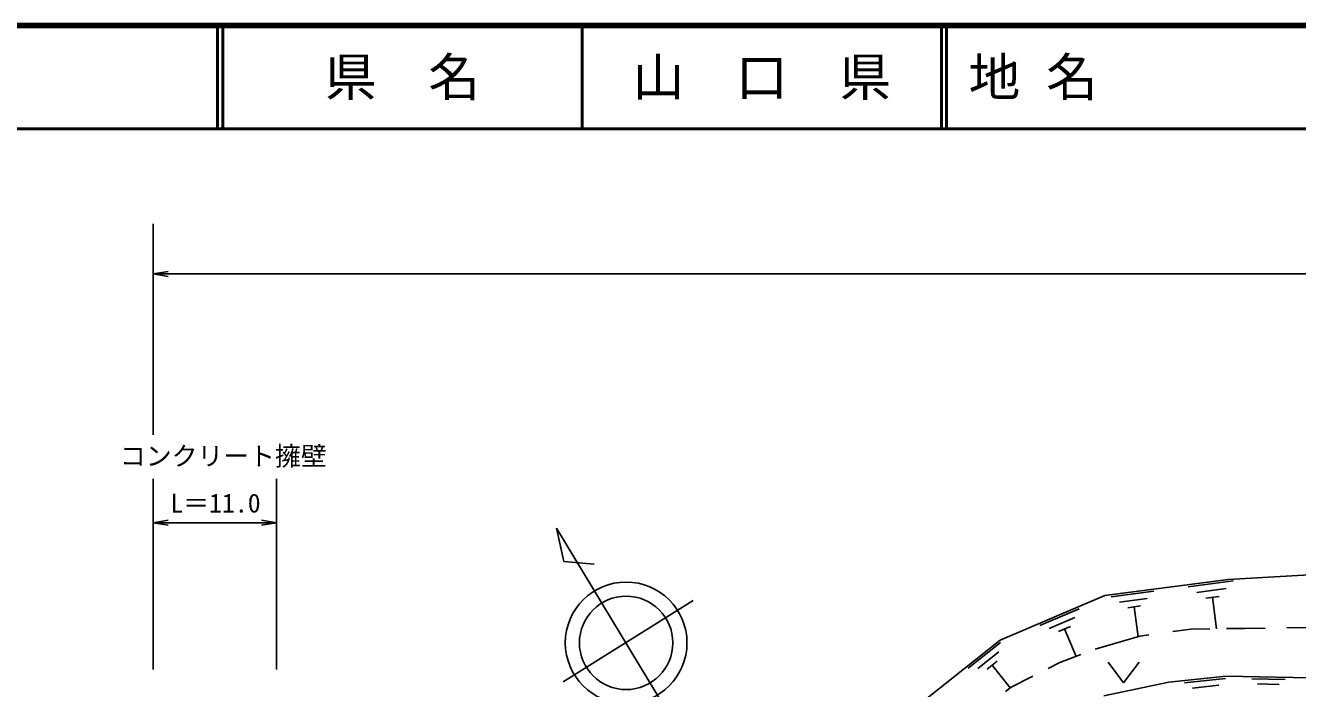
# Model space of a CAD drawing. Units: millimetres, scale not verified. Extents: x -59927063 to 680000, y 20000 to 2888253.
# Drawn here: x 279165 to 402192, y 315813 to 380000 of the extents above; entities that cross this region are included whole.
import ezdxf
from ezdxf.enums import TextEntityAlignment as Align

# ---------------------------------------------------------------- set-up
doc = ezdxf.new("R2010")
doc.units = ezdxf.units.MM
doc.header["$LTSCALE"] = 1000
for name, color, linetype, lineweight in [('M-BGD', 7, 'Continuous', 25), ('M-BMK-SRVR', 3, 'Continuous', 25), ('M-STR-STR3', 7, 'Continuous', 25), ('M-TTL', 2, 'Continuous', 140), ('M-TTL-LINE', 7, 'Continuous', 50)]:
    doc.layers.add(name, color=color, linetype=linetype, lineweight=lineweight)
doc.layers.add('M-TTL-TXT', color=7, linetype='Continuous')
doc.styles.add('ＭＳ ゴシック', font='')
doc.styles.get('ＭＳ ゴシック').set_extended_font_data('MS Gothic')

# ---------------------------------------------------------------- blocks, each defined once
blk = doc.blocks.new('open_arrow')
at = {"color": 0, "linetype": 'Continuous', "lineweight": -2}
blk.add_lwpolyline([(7.5, 1.25), (0, 0), (7.5, -1.25)], dxfattribs=at)

msp = doc.modelspace()

# ---------------------------------------------------------------- linework, layer by layer
at = {"layer": 'M-BGD'}
for p, q in [((395493, 326380), (383565, 324819)), ((391607, 325673), (395967, 326243)), ((409421, 327192), (395493, 326380)), ((383565, 324819), (373447, 320509)), ((384157, 324703), (388297, 325243)), ((392457, 325123), (395287, 325493)), ((384967, 324173), (387657, 324533)), ((385767, 323643), (387007, 323813)), ((386767, 320833), (386387, 323733)), ((393307, 324563), (394607, 324733)), ((394357, 321603), (393957, 324653)), ((377267, 321923), (381067, 323543)), ((378177, 321643), (380647, 322693)), ((379087, 321353), (380227, 321833)), ((380787, 318933), (379657, 321593)), ((391871, 321571), (390146, 321331)), ((393705, 321593), (391871, 321571)), ((397055, 321634), (395322, 321613)), ((399044, 321661), (397055, 321634)), ((404949, 321743), (401150, 321690)), ((373447, 320509), (356522, 307082)), ((370327, 317773), (373477, 320283)), ((386937, 320884), (382628, 319635)), ((387810, 321006), (386937, 320884)), ((371257, 317743), (373307, 319373)), ((381234, 319103), (379193, 318324)), ((372177, 317703), (373127, 318463)), ((374407, 315873), (372657, 318083)), ((379193, 318324), (378064, 317752)), ((383871, 318378), (385371, 316378)), ((385371, 316378), (386871, 318378)), ((376578, 316999), (374509, 315950)), ((389729, 316424), (383450, 315121)), ((395281, 317000), (389729, 316424)), ((391267, 316383), (395217, 316793)), ((407918, 316763), (395281, 317000)), ((397767, 316753), (400997, 316693)), ((398327, 316263), (400427, 316223)), ((374509, 315950), (373951, 315534)), ((392027, 315863), (394587, 316133))]:
    msp.add_line(p, q, dxfattribs=at)
at = {"layer": 'M-BMK-SRVR'}
for p, q in [((341067, 313874), (330525, 331342)), ((330525, 331342), (331228, 328125)), ((331228, 328125), (334176, 327850)), ((331153, 316457), (343731, 324339))]:
    msp.add_line(p, q, dxfattribs=at)
for radius in [5885, 4520]:
    msp.add_circle((337258, 320236), radius, dxfattribs=at)
at = {"layer": 'M-STR-STR3'}
for p, q in [((291515, 340358), (291515, 360808)), ((561512, 355949), (291515, 355949)), ((291515, 317647), (291515, 336101)), ((303437, 317647), (303437, 336101)), ((303437, 331858), (291515, 331858))]:
    msp.add_line(p, q, dxfattribs=at)
at = {"layer": 'M-TTL'}
msp.add_line((680000, 380000), (40000, 380000), dxfattribs=at)
at = {"layer": 'M-TTL-LINE'}
for p, q in [((297750, 380000), (297750, 370000)), ((298250, 380000), (298250, 370000)), ((333000, 380000), (333000, 370000)), ((367750, 380000), (367750, 370000)), ((368250, 380000), (368250, 370000)), ((40000, 370000), (680000, 370000))]:
    msp.add_line(p, q, dxfattribs=at)

# ---------------------------------------------------------------- block references
at = {"layer": 'M-STR-STR3', "xscale": 193, "yscale": 193}
for p in [(291515, 355949), (291515, 331858)]:
    msp.add_blockref('open_arrow', p, dxfattribs=at)
at = {"layer": 'M-STR-STR3', "xscale": 193, "yscale": 193, "rotation": 180}
msp.add_blockref('open_arrow', (303437, 331858), dxfattribs=at)

# ---------------------------------------------------------------- texts
at = {"layer": 'M-STR-STR3', "style": 'ＭＳ ゴシック'}
for s, p in [('コンクリート擁壁', (288300, 339238)), ('L＝11.0', (293178, 334684))]:
    msp.add_text(s, height=1833, dxfattribs=at).set_placement(p, align=Align.TOP_LEFT)
at = {"layer": 'M-TTL-TXT', "style": 'ＭＳ ゴシック'}
for s, p in [('県\u3000名', (315625, 375000)), ('山\u3000口\u3000県', (350375, 375000))]:
    msp.add_text(s, height=3666, dxfattribs=at).set_placement(p, align=Align.MIDDLE_CENTER)
msp.add_text('地 名', height=3666, dxfattribs=at).set_placement((370380, 375000), align=Align.MIDDLE_LEFT)

doc.saveas('drawing.dxf')
